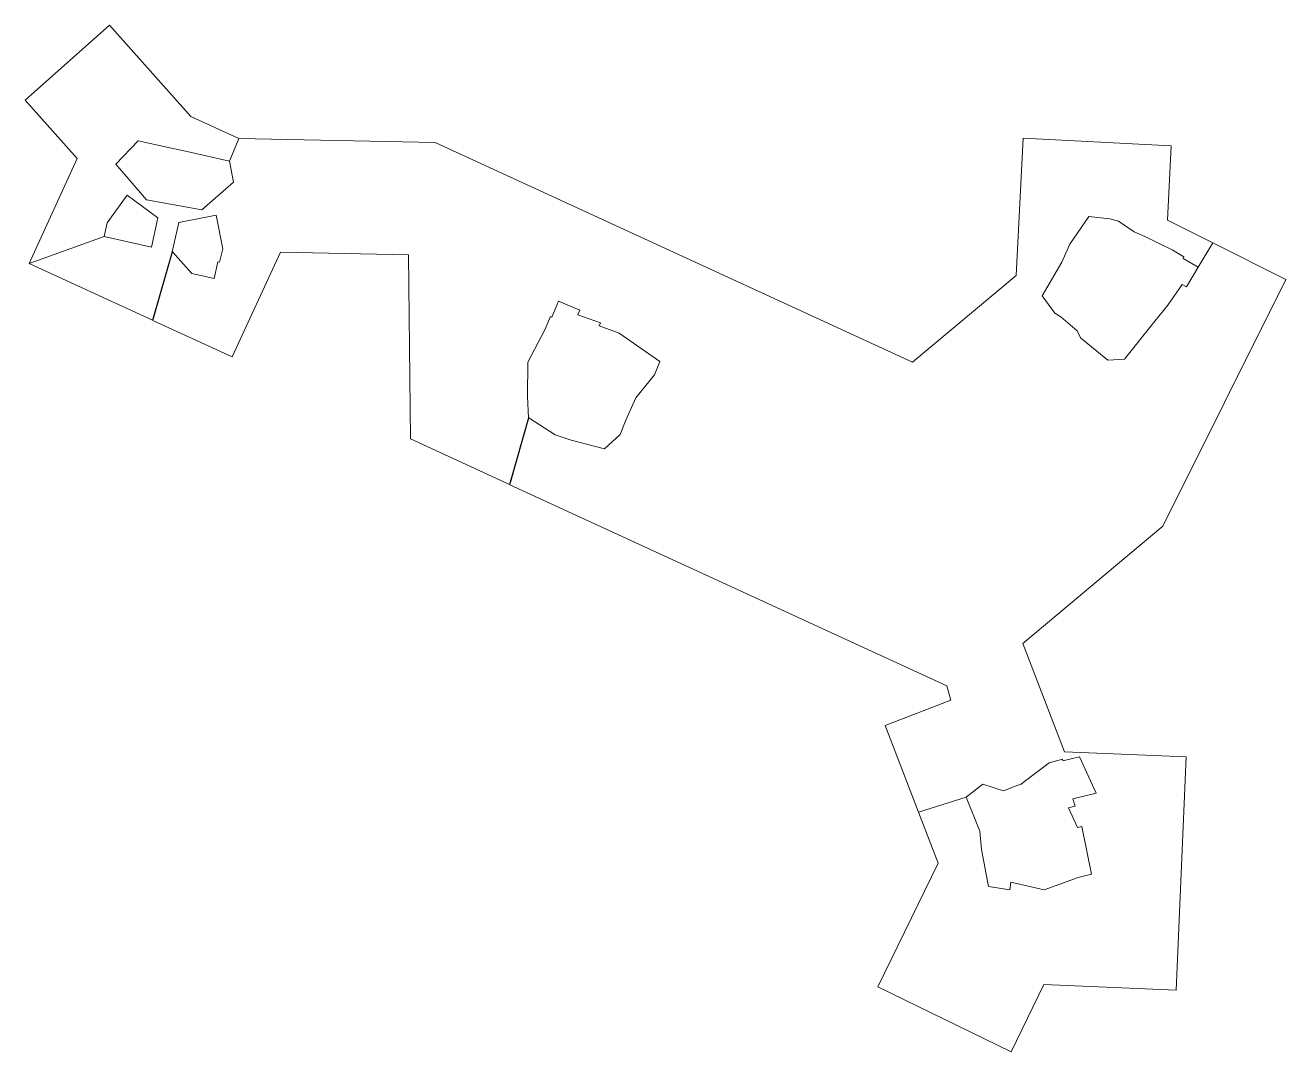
# Model space of a CAD drawing. Header units: metres. Extents: x 0 to 2611, y 0 to 3637.
# Drawn here: x 2456.1 to 2603.5, y 3066.8 to 3186.9 of the extents above; entities that cross this region are included whole.
import ezdxf

# ---------------------------------------------------------------- set-up
doc = ezdxf.new("R2010")
doc.units = ezdxf.units.M
doc.header["$LTSCALE"] = 0.1
doc.layers.add('BLK_1_FLR_0_BLT_UP_AREA_DEDUCT', color=14, linetype='Continuous', lineweight=9)

msp = doc.modelspace()

# ---------------------------------------------------------------- linework, layer by layer
at = {"layer": 'BLK_1_FLR_0_BLT_UP_AREA_DEDUCT', "color": 14, "ltscale": 0.05}
msp.add_lwpolyline([(2456.542, 3159.046), (2465.311, 3162.192), (2465.666, 3163.783), (2468.023, 3167.016), (2471.616, 3164.396), (2470.849, 3160.957), (2465.313, 3162.191), (2456.557, 3159.039), (2470.981, 3152.399), (2473.29, 3160.413), (2474.057, 3163.852), (2478.422, 3164.698), (2479.184, 3160.77), (2478.829, 3159.178), (2478.634, 3159.222), (2478.199, 3157.27), (2475.564, 3157.857), (2475.564, 3157.857), (2473.301, 3160.411), (2471.035, 3152.375), (2480.304, 3148.108), (2485.945, 3160.362), (2500.914, 3160.054), (2501.137, 3138.517), (2512.739, 3133.176), (2514.961, 3141.001), (2514.829, 3143.497), (2514.864, 3147.499), (2516.862, 3151.273), (2517.506, 3152.845), (2517.691, 3152.769), (2518.45, 3154.621), (2520.948, 3153.597), (2520.711, 3153.017), (2523.354, 3152.111), (2523.197, 3151.742), (2525.547, 3150.908), (2525.547, 3150.908), (2530.322, 3147.594), (2529.677, 3146.021), (2527.481, 3143.325), (2526.342, 3140.729), (2525.668, 3139.055), (2523.822, 3137.369), (2519.925, 3138.394), (2518.078, 3139.001), (2514.982, 3141.002), (2512.765, 3133.164), (2563.868, 3109.637), (2564.351, 3107.957), (2556.644, 3104.984), (2560.549, 3094.862), (2566.111, 3096.604), (2568.087, 3098.135), (2570.51, 3097.369), (2571.98, 3097.939), (2572.547, 3098.153), (2572.808, 3098.325), (2575.815, 3100.653), (2577.395, 3101.053), (2577.444, 3100.859), (2579.383, 3101.35), (2581.338, 3097.091), (2578.618, 3096.439), (2578.864, 3095.571), (2578.082, 3095.373), (2579.154, 3093.065), (2579.649, 3093.19), (2580.795, 3087.627), (2579.215, 3087.226), (2575.266, 3085.784), (2571.365, 3086.666), (2571.216, 3085.764), (2568.753, 3086.169), (2567.915, 3090.511), (2567.71, 3092.659), (2566.112, 3096.602), (2560.552, 3094.855), (2562.849, 3088.901), (2555.799, 3074.437), (2571.386, 3066.84), (2575.221, 3074.707), (2590.683, 3074.047), (2591.848, 3101.329), (2577.641, 3101.935), (2572.759, 3114.607), (2589.122, 3128.318), (2603.504, 3157.17), (2594.98, 3161.439), (2593.249, 3158.621), (2591.887, 3156.289), (2591.397, 3156.576), (2589.702, 3154.149), (2588.189, 3152.287), (2584.637, 3147.843), (2582.684, 3147.731), (2579.489, 3150.348), (2579.11, 3151.172), (2577.197, 3152.794), (2576.502, 3153.225), (2575.026, 3155.243), (2577.314, 3159.197), (2578.239, 3161.28), (2580.456, 3164.539), (2582.939, 3164.245), (2583.957, 3164.005), (2585.779, 3162.752), (2587.036, 3162.184), (2590.215, 3160.624), (2591.569, 3159.834), (2591.522, 3159.63), (2593.248, 3158.621), (2594.974, 3161.442), (2589.655, 3164.107), (2590.104, 3172.815), (2572.788, 3173.709), (2571.958, 3157.64), (2559.847, 3147.491), (2504.044, 3173.182), (2481.075, 3173.655), (2479.989, 3171.012), (2480.465, 3168.557), (2476.732, 3165.31), (2476.732, 3165.31), (2470.279, 3166.469), (2470.279, 3166.469), (2466.697, 3170.672), (2469.286, 3173.397), (2473.003, 3172.566), (2475.172, 3172.102), (2479.978, 3171.01), (2481.057, 3173.663), (2475.449, 3176.245), (2465.934, 3186.908), (2456.093, 3178.126), (2462.183, 3171.3)], close=True, dxfattribs=at)

doc.saveas('drawing.dxf')
